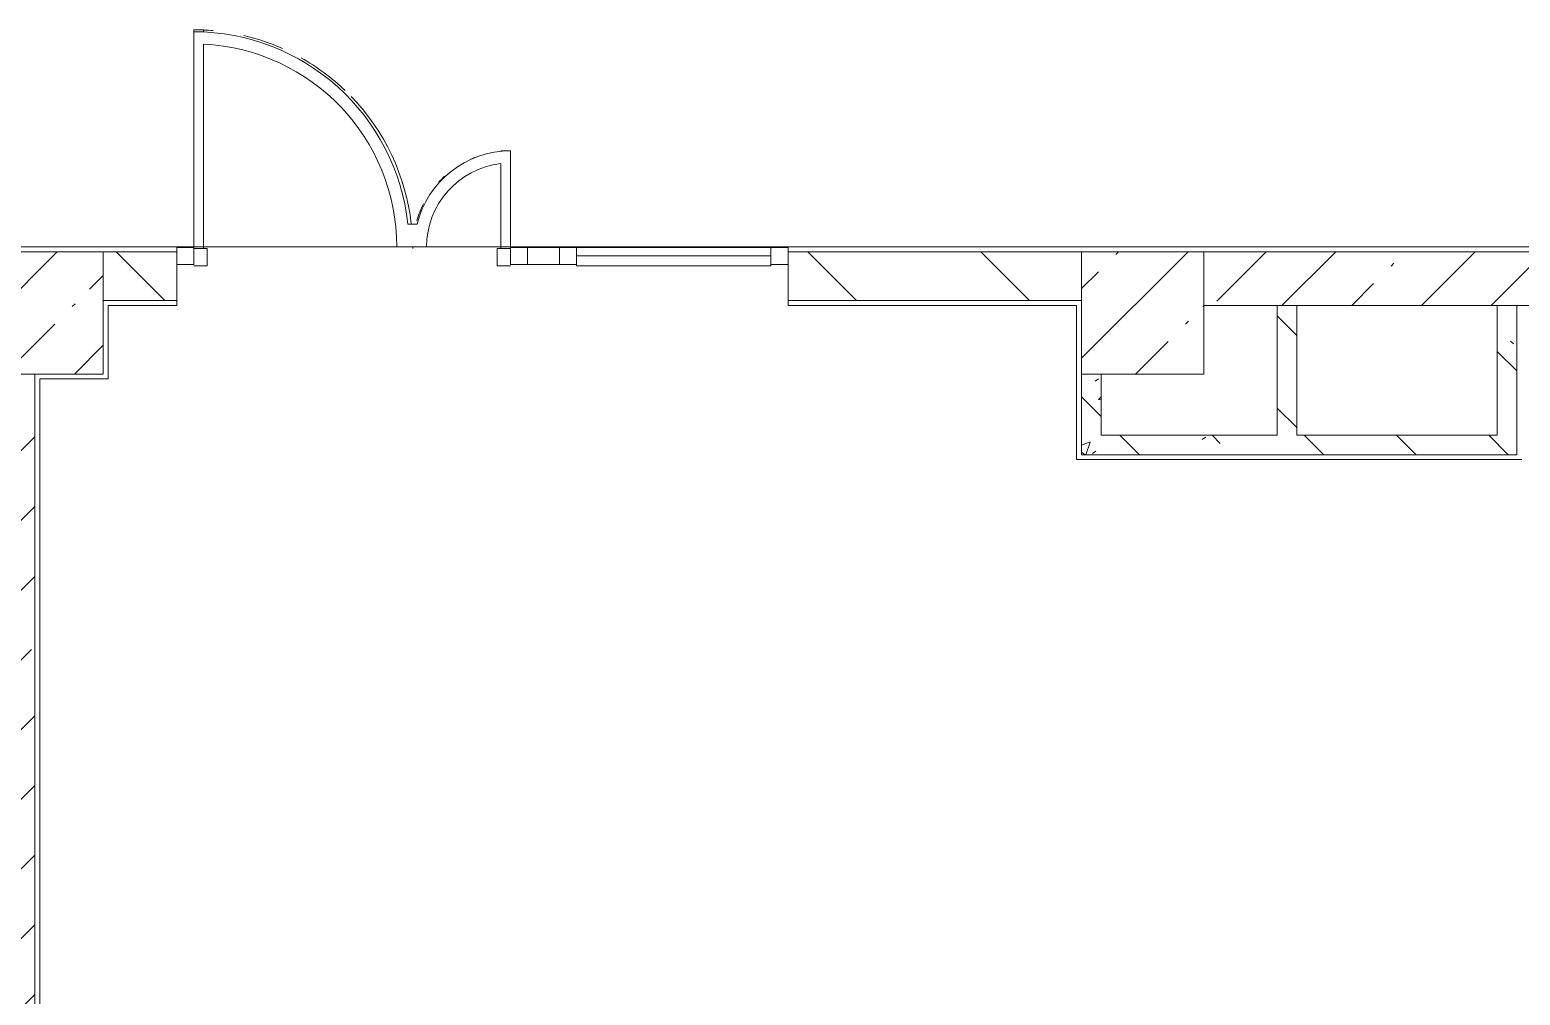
# Model space of a CAD drawing. Header units: millimetres. Extents: x 54725 to 263872, y -8553 to 29614.
# Drawn here: x 184471 to 190565, y 4859 to 8808 of the extents above; entities that cross this region are included whole.
import ezdxf

# ---------------------------------------------------------------- set-up
doc = ezdxf.new("R2010")
doc.units = ezdxf.units.MM
for name, color, linetype, lineweight, true_color in [('A-DETL-GENF-4', 7, 'Continuous', 5, 0xaaaaaa), ('A-DOOR-3', 7, 'Continuous', 5, 0xaaaaaa), ('A-FLOR-1', 7, 'Continuous', 5, 0xaaaaaa), ('I-WALL-5', 7, 'Continuous', 5, 0x787878)]:
    doc.layers.add(name, color=color, linetype=linetype, lineweight=lineweight, true_color=true_color)
for name, color, linetype, lineweight in [('A-GLAZ-CURT-3', 7, 'Continuous', 5), ('A-GLAZ-CWMG-3', 7, 'Continuous', 5), ('A-WALL', 7, 'Continuous', 9), ('I-WALL-3', 7, 'Continuous', 5), ('S-COLS', 7, 'Continuous', 5)]:
    doc.layers.add(name, color=color, linetype=linetype, lineweight=lineweight)
pattern_1 = [(45, (136861.56, 0), (-285.123, 285.123), []), (45, (137146.7, 0), (-285.123, 285.123), [504.031, -100.806, 16.764, -84.042])]
pattern_2 = [(135, (136861.56, 0), (-377.171, -377.171), [533.4, -88.9, 17.78, -88.9]), (135, (136861.56, 376.94), (-377.171, -377.171), []), (50, (136861.56, 0), (637.6445, -55.7866), [66.675, -733.425]), (355, (136861.56, 0), (-123.3494, 668.699), [53.34, -586.74]), (100.451, (136914.7, -4.65), (514.299, 612.908), [56.665, -623.315]), (46.184, (136861.6, 177.8), (948.776, -147.15), [100.012, -1100.137]), (96.636, (136940.6, 165.5), (830.909, 865.997), [84.998, -934.973]), (351.184, (136861.6, 177.8), (830.918, 865.988), [80.01, -880.11]), (21, (136950.46, 133.35), (530.6506, -357.9283), [66.675, -733.425]), (326, (136950.46, 133.35), (216.308, 644.6585), [53.34, -586.74]), (71.451, (136994.7, 103.5), (746.9596, 286.724), [56.665, -623.315]), (37.5, (136861.56, 0), (10.8105, 295.9426), [16.764, -562.864, 16.764, -578.866, -588.962]), (37.5, (136861.56, 0), (10.8105, 295.9426), [-1175.258, 16.764, -572.198]), (7.5, (136861.56, 0), (233.8692, 350.6318), [16.764, -322.834, 16.764, -549.529, -224.472]), (7.5, (136861.56, 0), (233.8692, 350.6318), [-905.891, 16.764, -207.708]), (327.5, (136663.31, 0), (474.5678, -20.0513), [16.764, -205.486, 16.764, -676.656, -920.115]), (327.5, (136663.31, 0), (474.5678, -20.0513), [-915.67, 16.764, -903.351]), (317.5, (136574.4, 0), (518.4522, 88.9934), [16.764, -272.161, 16.764, -443.738, -653.415]), (317.5, (136574.4, 0), (518.4522, 88.9934), [-749.427, 16.764, -636.651])]

# ---------------------------------------------------------------- blocks, each defined once
blk = doc.blocks.new('BSC_Колонна _Прямоугольная - 500х500-V109-Общий план 1 этажа с размещением фрагментов 1_10-1_12')
at = {"layer": 'S-COLS'}
h = blk.add_hatch(dxfattribs=at)
h.set_pattern_fill('FP_66', color=256, style=0, pattern_type=2)
h.set_pattern_definition([(45, (-47660, -7650), (-285.123, 285.123), []), (45, (-47374.88, -7650), (-285.123, 285.123), [504.031, -100.806, 16.764, -84.042])])
h.paths.add_polyline_path([(-250, -250), (250, -250), (250, 250), (-250, 250), (-250, 30)])
for p, q in [((250, 250), (-250, 250)), ((-250, 250), (-250, -250)), ((250, -250), (250, 250)), ((-250, -250), (250, -250))]:
    blk.add_line(p, q, dxfattribs=at)
blk = doc.blocks.new('BSC_Колонна _Прямоугольная - 500х500-V110-Общий план 1 этажа с размещением фрагментов 1_10-1_12')
at = {"layer": 'S-COLS'}
h = blk.add_hatch(dxfattribs=at)
h.set_pattern_fill('FP_67', color=256, style=0, pattern_type=2)
h.set_pattern_definition([(45, (-52160, -7650), (-285.123, 285.123), []), (45, (-51874.88, -7650), (-285.123, 285.123), [504.031, -100.806, 16.764, -84.042])])
h.paths.add_polyline_path([(250, -250), (250, 250), (-250, 250), (-250, -250)])
for p, q in [((250, 250), (-250, 250)), ((-250, 250), (-250, -250)), ((250, -250), (250, 250)), ((-250, -250), (250, -250))]:
    blk.add_line(p, q, dxfattribs=at)
blk = doc.blocks.new('Прямоугольный импост - 50 x 70 мм-31700031-Общий план 1 этажа с размещением фрагментов 1_10-1_12')
at = {"layer": 'A-GLAZ-CWMG-3'}
for p, q in [((-70, 35), (0, 35)), ((-70, -35), (-70, 35)), ((0, 35), (0, -35)), ((0, -35), (-70, -35))]:
    blk.add_line(p, q, dxfattribs=at)
blk = doc.blocks.new('Дверь_Витражная_остекление_ - ДВН_ДАО_Главный вход_1200 в свету-V312-Общий план 1 этажа с размещением фрагментов 1_10-1_12')
at = {"layer": 'A-DETL-GENF-4'}
for p, q in [((-607.5, 925), (-647.5, 925)), ((-647.5, 925), (-647.5, 917)), ((-607.5, 914.7), (-607.5, 925)), ((647.5, 430), (607.5, 430)), ((-647.5, 30), (-607.5, 30)), ((-592.5, 30), (-647.5, 30)), ((-607.5, 30), (-607.5, 37)), ((-592.5, -40), (-592.5, 30)), ((592.5, -40), (592.5, 30)), ((592.5, 30), (647.5, 30)), ((607.5, 37), (607.5, 30)), ((607.5, 30), (647.5, 30)), ((-647.5, -40), (-592.5, -40)), ((647.5, -40), (592.5, -40))]:
    blk.add_line(p, q, dxfattribs=at)
at = {"layer": 'A-DOOR-3'}
blk.add_line((-647.5, 925), (-647.5, 917), dxfattribs=at)
for centre, radius, start, end in [((-647.5, 30), 895, 84.89417, 90), ((-647.5, 30), 895, 66.09157, 76.75735), ((-647.5, 30), 895, 46.29046, 60.65283), ((-647.5, 30), 895, 6.49726, 44.08654), ((647.5, 30), 400, 111.27932, 114.05027), ((647.5, 30), 400, 132.31117, 137.0053), ((647.5, 30), 400, 152.83924, 163.42706), ((647.5, 30), 400, 178.97108, 180), ((-647.5, 30), 895, 360, 0.45558)]:
    blk.add_arc(centre, radius, start, end, dxfattribs=at)
blk = doc.blocks.new('Системная панель - Стемалит - 40мм-31720939-Общий план 1 этажа с размещением фрагментов 1_10-1_12')
at = {"layer": 'A-GLAZ-CURT-3'}
for p, q in [((65, 35), (-65, 35)), ((-65, 35), (-65, -35)), ((65, -35), (65, 35)), ((-65, -35), (65, -35))]:
    blk.add_line(p, q, dxfattribs=at)
blk = doc.blocks.new('Прямоугольный импост - 50 x 70 мм-31687886-Общий план 1 этажа с размещением фрагментов 1_10-1_12')
at = {"layer": 'A-GLAZ-CWMG-3'}
for p, q in [((-35, 35), (35, 35)), ((-35, -35), (-35, 35)), ((35, 35), (35, -35)), ((35, -35), (-35, -35))]:
    blk.add_line(p, q, dxfattribs=at)
blk = doc.blocks.new('Прямоугольный импост - 50 x 70 мм-V308-Общий план 1 этажа с размещением фрагментов 1_10-1_12')
at = {"layer": 'A-GLAZ-CWMG-3'}
for p, q in [((0, 35), (-70, 35)), ((-70, 35), (-70, -35)), ((0, -35), (0, 35)), ((-70, -35), (0, -35))]:
    blk.add_line(p, q, dxfattribs=at)
blk = doc.blocks.new('Системная панель - Стекло - 40мм-V313-Общий план 1 этажа с размещением фрагментов 1_10-1_12')
at = {"layer": 'A-GLAZ-CURT-3'}
for p, q in [((397.5, 0), (-397.5, 0)), ((-397.5, 0), (-397.5, -40)), ((397.5, -40), (397.5, 0)), ((-397.5, -40), (397.5, -40))]:
    blk.add_line(p, q, dxfattribs=at)
blk = doc.blocks.new('Прямоугольный импост - 50 x 70 мм-31702100-Общий план 1 этажа с размещением фрагментов 1_10-1_12')
at = {"layer": 'A-GLAZ-CWMG-3'}
for p, q in [((-35, 35), (35, 35)), ((-35, -35), (-35, 35)), ((35, 35), (35, -35)), ((35, -35), (-35, -35))]:
    blk.add_line(p, q, dxfattribs=at)
blk = doc.blocks.new('Прямоугольный импост - 50 x 70 мм-31720914-Общий план 1 этажа с размещением фрагментов 1_10-1_12')
at = {"layer": 'A-GLAZ-CWMG-3'}
blk.add_line((24940, 7918), (24145, 7918), dxfattribs=at)

msp = doc.modelspace()

# ---------------------------------------------------------------- hatches: boundary and pattern name
at = {"layer": 'I-WALL-3'}
h = msp.add_hatch(dxfattribs=at)
h.set_pattern_fill('FP_83', color=256, style=0, pattern_type=2)
h.set_pattern_definition([(135, (136861.56, 0), (-353.5534, -353.5534), [])])
h.paths.add_polyline_path([(188751.6, 7700), (188771.6, 7700), (188771.6, 7900), (187571.6, 7900), (187571.6, 7700), (188361.6, 7700)])
h.paths.add_polyline_path([(184771.6, 7700), (185071.6, 7700), (185071.6, 7900), (184771.6, 7900)])
h = msp.add_hatch(dxfattribs=at)
h.set_pattern_fill('FP_61', color=256, style=0, pattern_type=2)
h.set_pattern_definition(pattern_1)
h.paths.add_polyline_path([(192067.7, 7680), (193271.6, 7680), (193271.6, 7900), (191971.6, 7900), (191971.6, 7830), (190771.6, 7830), (190771.6, 7900), (189271.6, 7900), (189271.6, 7680), (190661, 7680)])
h = msp.add_hatch(dxfattribs=at)
h.set_pattern_fill('FP_61', color=256, style=0, pattern_type=2)
h.set_pattern_definition(pattern_1)
h.paths.add_polyline_path([(184271.6, 400), (184491.6, 400), (184491.6, 7400), (184271.6, 7400), (184271.6, 487.1)])
at = {"layer": 'I-WALL-5'}
h = msp.add_hatch(dxfattribs=at)
h.set_pattern_fill('FP_115', color=256, style=0, pattern_type=2)
h.set_pattern_definition(pattern_2)
h.paths.add_polyline_path([(189651.6, 7150), (189651.6, 7680), (189571.6, 7680), (189571.6, 7150), (189641.6, 7150)])
h = msp.add_hatch(dxfattribs=at)
h.set_pattern_fill('FP_115', color=256, style=0, pattern_type=2)
h.set_pattern_definition(pattern_2)
h.paths.add_polyline_path([(190551.6, 7150), (190551.6, 7680), (190471.6, 7680), (190471.6, 7150)])
h = msp.add_hatch(dxfattribs=at)
h.set_pattern_fill('FP_115', color=256, style=0, pattern_type=2)
h.set_pattern_definition(pattern_2)
h.paths.add_polyline_path([(188851.6, 7070), (188851.6, 7400), (188771.6, 7400), (188771.6, 7070)])
h = msp.add_hatch(dxfattribs=at)
h.set_pattern_fill('FP_115', color=256, style=0, pattern_type=2)
h.set_pattern_definition(pattern_2)
h.paths.add_polyline_path([(190551.6, 7070), (190551.6, 7150), (188851.6, 7150), (188851.6, 7070), (189641.6, 7070)])

# ---------------------------------------------------------------- linework, layer by layer
at = {"layer": 'A-FLOR-1'}
for p, q in [((185141.6, 8800), (185141.6, 7920)), ((185181.6, 7920), (185181.6, 8749)), ((186436.6, 7920), (186436.6, 8313)), ((186396.6, 8260.7), (186396.6, 7920)), ((186054.7, 8012.8), (186016.7, 8012.8)), ((175601.6, 7920), (202777.8, 7920)), ((185071.6, 7680), (184791.6, 7680)), ((184791.6, 7680), (184791.6, 7380)), ((185071.6, 7700), (185071.6, 7680)), ((187571.6, 7680), (187571.6, 7700)), ((188751.6, 7680), (187571.6, 7680)), ((188751.6, 7050), (188751.6, 7680)), ((184791.6, 7380), (184511.6, 7380)), ((184511.6, 7380), (184511.6, 825)), ((190571.6, 7050), (188751.6, 7050))]:
    msp.add_line(p, q, dxfattribs=at)
for centre, radius, start, end in [((185141.6, 7920), 880, 6.05535, 90), ((185141.6, 7920), 830, 360, 87.23769), ((186436.6, 7920), 393, 90, 166.33705), ((186436.6, 7920), 343, 96.69696, 180)]:
    msp.add_arc(centre, radius, start, end, dxfattribs=at)
at = {"layer": 'A-WALL'}
msp.add_line((190551.6, 7680), (190471.6, 7680), dxfattribs=at)
at = {"layer": 'I-WALL-3'}
for p, q in [((185071.6, 7900), (184771.6, 7900)), ((185071.6, 7700), (185071.6, 7900)), ((188771.6, 7900), (187571.6, 7900)), ((187571.6, 7900), (187571.6, 7700)), ((190771.6, 7900), (189271.6, 7900)), ((184771.6, 7700), (185071.6, 7700)), ((187571.6, 7700), (188771.6, 7700)), ((189271.6, 7680), (190471.6, 7680)), ((189571.6, 7680), (189571.6, 7150)), ((189651.6, 7150), (189651.6, 7680)), ((190471.6, 7680), (190471.6, 7150)), ((190551.6, 7070), (190551.6, 7680)), ((190551.6, 7680), (192191.6, 7680)), ((184491.6, 825), (184491.6, 7400)), ((188771.6, 7400), (188771.6, 7070)), ((188851.6, 7150), (188851.6, 7400)), ((189571.6, 7150), (188851.6, 7150)), ((190471.6, 7150), (189651.6, 7150)), ((188771.6, 7070), (190551.6, 7070))]:
    msp.add_line(p, q, dxfattribs=at)

# ---------------------------------------------------------------- block references
at = {"layer": 'A-DOOR-3'}
msp.add_blockref('Дверь_Витражная_остекление_ - ДВН_ДАО_Главный вход_1200 в свету-V312-Общий план 1 этажа с размещением фрагментов 1_10-1_12', (185789.1, 7883), dxfattribs=at)
at = {"layer": 'A-GLAZ-CURT-3'}
for name, p in [('Системная панель - Стемалит - 40мм-31720939-Общий план 1 этажа с размещением фрагментов 1_10-1_12', (186571.6, 7883)), ('Системная панель - Стекло - 40мм-V313-Общий план 1 этажа с размещением фрагментов 1_10-1_12', (187104.1, 7883))]:
    msp.add_blockref(name, p, dxfattribs=at)
at = {"layer": 'A-GLAZ-CWMG-3', "rotation": 180}
msp.add_blockref('Прямоугольный импост - 50 x 70 мм-V308-Общий план 1 этажа с размещением фрагментов 1_10-1_12', (185071.6, 7883), dxfattribs=at)
at = {"layer": 'A-GLAZ-CWMG-3', "extrusion": (0, 0, -1), "rotation": 180}
for name, p in [('Прямоугольный импост - 50 x 70 мм-31687886-Общий план 1 этажа с размещением фрагментов 1_10-1_12', (-186471.6, 7883)), ('Прямоугольный импост - 50 x 70 мм-31702100-Общий план 1 этажа с размещением фрагментов 1_10-1_12', (-186671.6, 7883)), ('Прямоугольный импост - 50 x 70 мм-31700031-Общий план 1 этажа с размещением фрагментов 1_10-1_12', (-187571.6, 7883))]:
    msp.add_blockref(name, p, dxfattribs=at)
at = {"layer": 'A-GLAZ-CWMG-3'}
msp.add_blockref('Прямоугольный импост - 50 x 70 мм-31720914-Общий план 1 этажа с размещением фрагментов 1_10-1_12', (162561.6, 0), dxfattribs=at)
at = {"layer": 'S-COLS'}
for name, p in [('BSC_Колонна _Прямоугольная - 500х500-V109-Общий план 1 этажа с размещением фрагментов 1_10-1_12', (184521.6, 7650)), ('BSC_Колонна _Прямоугольная - 500х500-V110-Общий план 1 этажа с размещением фрагментов 1_10-1_12', (189021.6, 7650))]:
    msp.add_blockref(name, p, dxfattribs=at)

doc.saveas('drawing.dxf')
